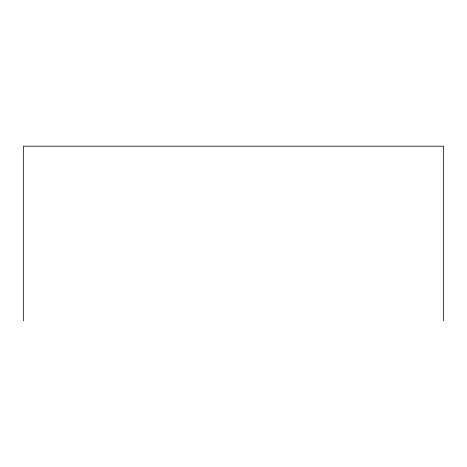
<?xml version="1.0" encoding="UTF-8"?>
<svg xmlns="http://www.w3.org/2000/svg" width="467" height="467" viewBox="0 0 467 467"><rect width="100%" height="100%" fill="white"/><g stroke="black" fill="none" stroke-linecap="round" stroke-linejoin="round"><path stroke-width="0.7" d="M443.65 320.806L443.65 146.194L23.35 146.194L23.35 320.806"/></g></svg>
